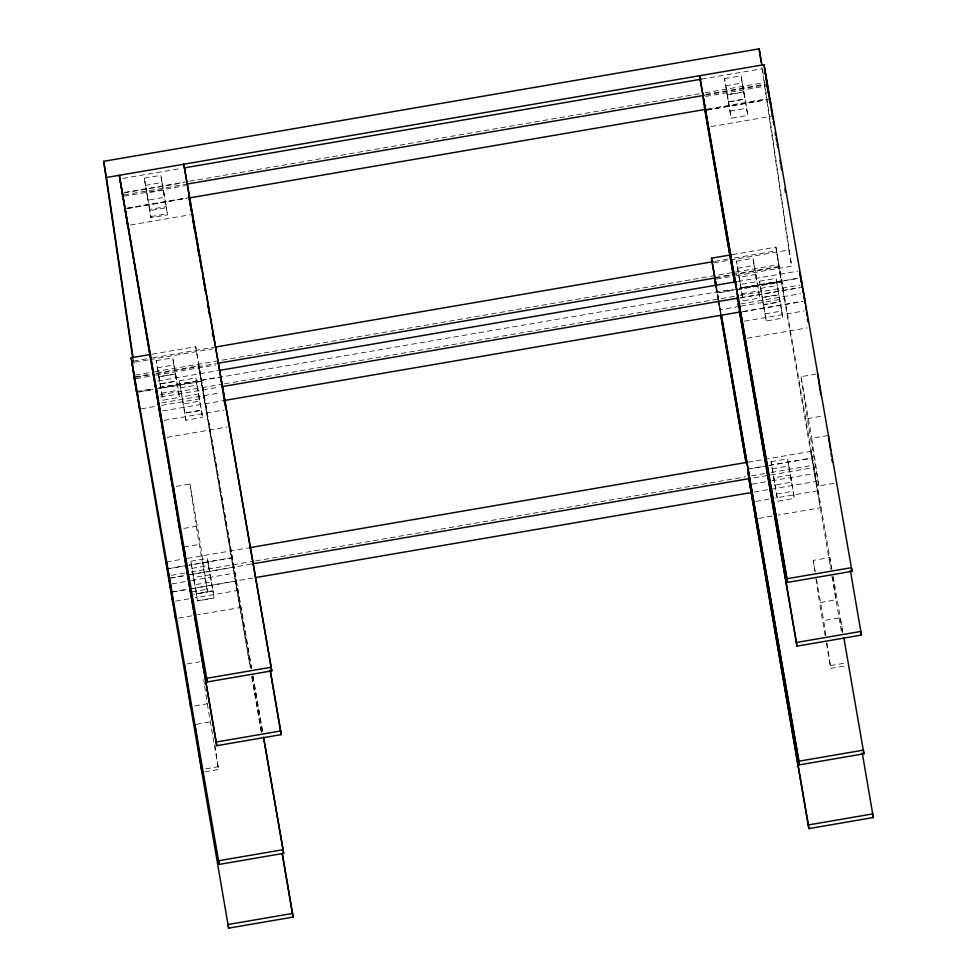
<?xml version="1.0" encoding="UTF-8"?>
<svg xmlns="http://www.w3.org/2000/svg" width="977" height="977" viewBox="0 0 977 977"><rect width="100%" height="100%" fill="white"/><g stroke="black" fill="none" stroke-linecap="round" stroke-linejoin="round"><path stroke-width="0.73" stroke-dasharray="4.88 3.66" d="M122.846 178.425L181.466 168.374M701.596 79.125L761.559 68.842M144.291 178.205L160.875 175.359L166.469 207.747L149.884 210.58L144.291 178.205L150.946 217.737L167.519 214.891L166.261 206.599L149.689 209.432L150.946 217.737M724.531 78.648L741.116 75.815L746.721 108.239L747.771 115.384L731.199 118.229L724.531 78.648L731.199 118.229M145.353 185.361L161.926 182.516L160.875 175.359M725.593 85.805L742.166 82.96L741.116 75.815M124.897 192.322L188.024 181.49M189.526 181.233L703.501 93.059M705.003 92.803L765.113 82.483M123.835 192.957L183.81 182.675M705.785 94.354L764.258 84.315M124.152 194.875L185.764 184.299M705.748 95.087L767.36 84.51M123.945 196.23L185.41 185.679M705.687 96.418L765.65 86.123M727.328 94.842L743.912 91.997M728.353 101.816L744.938 98.97M127.596 208.028L187.572 197.733M126.534 208.48L186.509 198.197M127.706 208.516L186.314 198.453M707.8 108.984L766.408 98.933M706.542 109.925L768.02 99.385M706.982 110.12L768.447 99.581M730.137 111.085L746.721 108.239M150.739 216.589L167.323 213.743M130.503 224.966L190.478 214.684M710.951 126.619L770.926 116.324M152.204 354.162L195.681 346.701L251.553 668.012M732.445 254.606L775.921 247.144L831.842 569.298M133.251 361.148L151.288 358.046M152.742 357.802L214.403 347.226M714.846 261.36L728.488 259.015M734.386 258.013L776.459 250.784L779.255 266.977L735.681 274.452M134.875 362.186L148.406 359.866M149.908 359.609L213.047 348.777M713.686 262.874L728.72 260.297M730.222 260.041L788.854 249.978L761.804 66.863M156.198 360.672L172.77 357.826L178.376 390.25L179.426 397.407L162.829 400.24L156.198 360.672L162.854 400.252M736.438 261.115L753.011 258.27L758.653 290.877L759.703 298.034L743.118 300.879L736.438 261.115L743.118 300.879M157.248 367.816L173.833 364.971L172.77 357.826M737.488 268.26L754.073 265.426L753.011 258.27M135.302 375.046L153.34 371.956M154.793 371.7L778.51 264.694L781.307 280.875L739.235 288.093M134.435 376.878L150.934 374.057M156.931 373.019L198.905 365.825L201.177 381.14L159.19 388.345M714.712 277.505L731.211 274.684M732.701 274.427L779.182 266.452L781.453 281.767L739.467 288.972M136.047 377.33L154.085 374.24M155.587 373.983L215.697 363.664M716.141 277.81L734.179 274.708M136.169 378.636L154.207 375.534M155.709 375.278L215.844 364.958M716.483 279.068L734.521 275.978M736.023 275.709L791.651 266.171L763.941 78.551M158.97 376.866L175.555 374.02M157.834 380.969L217.956 370.662M737.928 281.449L798.038 271.13M160.008 383.827L176.593 380.981M179.28 380.761L195.852 377.916L201.445 410.291L184.873 413.137L179.28 380.761L185.923 420.281L202.483 417.313M759.52 281.205L776.104 278.36L778.901 294.553L782.797 318.16L766.212 321.006L759.52 281.205L763.379 304.543L779.951 301.698L776.104 278.36M159.19 387.454L219.166 377.171M136.597 391.496L153.133 388.651M159.141 387.625L733.226 289.131M139.699 391.692L153.194 389.371M737.965 289.229L716.971 292.831L716.153 287.262M137.134 392.4L153.633 389.567M155.123 389.31L201.604 381.335L204.083 398.091L160.607 405.54M180.33 387.906L196.914 385.06L195.852 377.916M760.582 288.349L777.155 285.504M161.779 393.096L178.364 390.202M742.068 293.723L758.653 290.877M159.886 394.879L223.012 384.046M224.515 383.79L738.478 295.604M739.98 295.347L800.102 285.028M160.607 397.041L219.239 387.112M740.725 297.631L802.349 287.067M739.418 298.144L799.394 287.861M762.316 297.399L778.901 294.553M161.864 402.842L220.35 392.815M740.676 303.957L800.651 293.662M141.115 408.887L159.104 405.797M739.381 306.436L719.89 309.77L718.437 300M740.871 306.167L784.36 298.718L781.881 281.962L717.411 293.027L718.242 298.608M763.416 304.824L780 301.978M162.658 410.938L222.805 400.753M742.776 311.541L802.899 301.221M742.972 311.785L802.947 301.502M765.162 313.861L781.734 311.016L778.938 294.822L762.365 297.667L766.212 321.006M164.051 420.342L224.026 410.047M744.364 321.189L804.34 310.906M166.969 437.33L226.945 427.047M747.271 338.189L807.246 327.893M834.053 483.31L818.848 485.911L807.307 418.632L801.103 376.67L816.296 374.057M176.153 486.387L189.965 484.018L200.432 544.213L207.49 592.001L193.678 594.37M807.307 418.632L822.5 416.031M183.774 528.41L196.206 526.285L189.965 484.018M818.848 485.911L811.814 438.282L827.018 435.681M183.859 547.059L200.432 544.213M166.395 561.958L181.417 559.381M187.425 558.356L247.547 548.036M747.991 462.182L763.013 459.605M764.515 459.337L811.105 451.35L813.902 467.543L752.29 478.107M190.833 561.225L207.417 558.392L213.035 590.938L196.45 593.784L190.833 561.225L197.513 600.928L214.085 598.095L213.01 590.767L196.426 593.613L197.513 600.928M771.073 461.681L787.657 458.836L793.251 491.211L794.301 498.355L777.729 501.201L771.073 461.681L777.729 501.201M767.507 465.675L749.518 468.765L767.519 465.736M769.009 465.418L812.485 457.957L817.346 490.833L775.359 498.038M769.009 465.479L812.498 458.018M232.282 557.745L188.793 565.207L232.27 557.696L237.13 590.572L195.144 597.777M191.895 568.382L208.467 565.536L207.417 558.392M772.135 468.826L788.708 465.98L787.657 458.836M171.451 575.343L184.971 573.023M190.991 571.997L254.105 561.164M255.608 560.908L745.536 476.849M751.545 475.823L765.064 473.503M771.085 472.465L813.157 465.247L811.105 451.35M169.192 578.152L185.715 575.319M187.218 575.062L250.344 564.23M170.706 578.066L188.708 574.989M190.197 574.732L233.686 567.271M752.192 484.152L770.181 481.063M771.683 480.806L815.16 473.344L820.265 507.832L778.278 515.038M171.976 583.88L189.965 580.79M191.468 580.533L234.944 573.072L240.037 607.56L198.062 614.765M171.244 592.05L187.767 589.216M189.269 588.96L253.898 577.871M754.342 492.005L815.954 481.441L813.157 465.247M172.77 591.977L190.759 588.887M192.261 588.63L235.738 581.168M191.883 591.842L207.087 589.241M776.666 494.057L793.251 491.211M755.868 501.384L769.363 499.076M175.652 601.111L189.147 598.803M197.488 600.757L214.061 597.912M758.787 518.384L776.776 515.294M178.571 618.111L196.56 615.021M187.205 663.896L199.638 661.759M814.794 570.959L813.23 560.395L829.803 557.549L831.586 569.628M194.826 705.919L207.258 703.782L204.584 685.671M825.113 635.514L819.471 602.662L836.043 599.817L832.709 577.175M196.279 724.323L210.104 721.954M825.907 635.6L823.696 620.59L840.269 617.745L842.492 632.754M205.695 768.875L218.127 766.737M204.73 771.879L218.543 769.51L214.806 744.23M830.34 665.618L846.925 662.772M826.395 642.988L830.755 668.378L847.328 665.532M801.103 376.67L811.814 438.282M833.1 575.966L843.017 633.023M813.23 560.395L815.27 572.143M816.552 579.483L823.696 620.59M716.41 286.737L718.498 298.742M718.767 300.244L720.855 312.261M716.434 287.372L720.867 312.896M252.86 675.522L262.52 731.077M251.565 668.659L195.681 346.701M252.872 676.157L262.532 731.712M788.854 249.978L791.651 266.171M742.166 82.96L747.771 115.384M754.073 265.426L759.703 298.034M788.708 465.98L794.301 498.355M161.926 182.516L167.519 214.891M196.914 385.06L202.508 417.435L201.433 410.169L184.848 413.002L185.923 420.281M173.833 364.971L179.426 397.407M208.467 565.536L214.085 598.095M778.51 264.694L830.816 569.298M831.867 575.942L841.649 632.962M715.848 286.249L720.489 313.263M715.872 286.896L717.936 298.901M718.193 300.403L720.513 313.91M250.307 667.352L198.27 364.238L250.332 667.999M251.858 676.353L261.384 731.883M251.883 677L261.409 732.518M196.206 526.285L207.49 592.001M207.258 703.782L218.543 769.51M762.61 69.538L763.721 77.049M775.921 247.144L779.06 268.333M781.734 311.016L782.797 318.16M827.018 643.098L830.755 668.378M815.905 578.506L819.471 602.662M203.692 679.638L204.364 684.169M133.287 359.121L134.179 365.129M163.428 190.173L146.855 193.019L147.906 200.163L164.49 197.317L163.428 190.173M743.876 91.814L727.303 94.659L728.39 101.987L744.962 99.153L743.876 91.814M175.53 373.837L158.958 376.682L160.033 384.01L176.605 381.164L175.53 373.837M755.807 274.464L739.235 277.309L740.285 284.454L756.87 281.608L755.807 274.464M797.977 278.286L739.504 288.313L797.989 278.335M198.636 393.975L182.052 396.821L183.114 403.965L199.687 401.12L198.636 393.975M187.291 565.402L169.302 568.492L187.303 565.463M790.454 475.017L773.869 477.863L774.932 485.019L791.504 482.174L790.454 475.017M210.238 574.757L193.654 577.602L194.716 584.747L211.288 581.901L210.238 574.757"/><path stroke-width="1.47" d="M132.701 357.948L103.66 161.315L759.141 48.85L761.938 65.044M133.067 357.619L106.456 177.496L764.026 64.677L852.017 571.313L787.547 582.377L699.556 75.742L787.547 582.377M184.47 167.849L701.449 79.149M187.266 184.042L704.234 95.343M189.318 197.94L706.298 109.241M134.338 378.954L131.211 357.765L150.702 354.419M716.19 285.968L711.451 258.209L730.943 254.863M215.905 346.969L713.344 261.616M217.199 363.407L716.141 277.81M219.459 370.405L736.426 281.706M222.255 386.587L737.72 298.156M224.307 400.497L739.772 312.054M249.05 547.779L746.489 462.439M251.846 563.973L749.274 478.62M255.4 577.615L751.337 492.53M271.24 667.23L206.77 678.294L207.307 681.934L271.777 670.869L183.786 164.234L271.777 670.869M787.01 578.738L851.48 567.674L852.017 571.313M280.655 730.979L281.193 734.631L216.723 745.683L216.186 742.044L280.655 730.979L270.348 670.955M796.963 646.139L796.426 642.487L860.896 631.423L861.445 635.074L796.963 646.139L739.259 310.014M283.135 849.685L218.665 860.749L219.202 864.401L283.684 853.336L263.558 737.085M799.455 764.844L798.917 761.193L863.387 750.141L863.924 753.78L799.455 764.844L721.124 314.399M292.563 913.446L228.081 924.511L228.63 928.15L293.1 917.085L282.255 853.422M808.871 828.594L808.333 824.954L872.803 813.89L873.34 817.529L808.871 828.594L749.872 484.971M843.798 637.529L863.924 753.78M711.451 258.209L716.153 285.235M721.368 315.266L798.917 761.193M263.57 737.72L283.684 853.336M207.307 681.934L119.304 175.298L216.723 745.683M131.211 357.765L219.202 864.401M764.564 68.329L767.36 84.51M802.349 287.067L799.797 272.351L801.189 281.999M769.155 96.943L766.615 82.227L767.922 90.373M119.853 178.938L122.638 195.131M157.627 397.676L154.83 381.494L159.678 411.573M103.66 161.315L106.456 177.496M131.748 361.405L134.545 377.598M169.192 578.152L166.395 561.958L171.244 592.05M136.597 391.496L133.8 375.302L228.63 928.15M768.423 92.73L768.96 96.369M769.449 98.726L770.975 107.592M771.256 109.241L771.94 113.247M772.282 115.237L772.819 118.876M773.32 121.246L773.857 124.885M775.14 132.383L775.653 135.388M776.153 137.745L776.691 141.396M777.179 143.753L777.716 147.393M780.012 160.252L780.55 163.904M781.038 166.261L781.576 169.9M784.91 188.769L785.447 192.408M850.369 570.544L861.445 635.074M862.264 753.011L873.34 817.529M703.428 100.79L703.953 103.794M704.466 106.798L734.606 282.353M737.183 297.362L737.696 300.366M738.209 303.358L738.978 307.865M739.504 310.869L796.426 642.487M704.49 107.433L734.631 283M737.208 298.009L737.72 301.001M738.233 304.006L738.746 307.01M720.745 314.765L746.245 463.318M749.078 479.829L749.591 482.821M750.104 485.825L808.333 824.954M715.103 282.39L715.616 285.394M720.77 315.412L746.013 462.463M747.82 472.966L748.333 475.97M748.846 478.962L749.359 481.966M188.952 196.78L191.529 211.789M192.042 214.793L192.554 217.798M193.067 220.79L195.388 234.297M195.901 237.301L196.414 240.305M196.939 243.297L197.452 246.302M197.965 249.306L199.247 256.804M199.772 259.809L200.285 262.813M200.798 265.805L201.311 268.809M202.605 276.32L203.118 279.312M203.631 282.316L204.144 285.321M204.657 288.313L205.182 291.317M207.503 304.824L208.016 307.828M208.528 310.833L209.041 313.825M212.388 333.34L212.901 336.332M188.976 197.427L189.489 200.432M190.002 203.436L190.515 206.428M192.835 219.935L193.348 222.939M193.861 225.943L194.386 228.936M197.733 248.451L198.246 251.443M270.116 670.1L281.193 734.631M282.28 854.069L293.1 917.085M216.186 742.044L122.333 193.226M828.398 435.449L830.597 450.324M831.036 453.304L831.476 456.283M831.916 459.251L832.355 462.231M817.688 373.825L820.778 394.806M803.656 293.149L805.207 303.652M805.646 306.644L806.086 309.648M806.538 312.64L806.978 315.644M807.417 318.636L807.857 321.641M800.981 277.761L802.386 287.348M802.544 288.459L803.216 292.905M803.57 295.408L804.034 298.461M769.949 99.324L770.987 106.298M771.39 109.094L772.428 116.068M767.25 83.802L769.522 99.129M764.026 64.677L766.969 84.657M759.141 48.85L761.144 62.357M739.186 304.213L744.279 338.701M736.499 288.826L741.36 321.702M705.479 110.389L707.959 127.132M702.781 94.867L705.04 110.181M750.69 484.409L755.783 518.897M748.016 469.021L752.876 501.897M714.712 277.505L715.946 285.87M223.342 392.29L225.785 408.789M220.668 376.914L222.084 386.489M222.292 387.881L222.695 390.666M223.318 394.83L223.721 397.615M224.136 400.387L224.527 403.074M189.501 197.672L191.565 211.63M183.859 547.059L190.918 594.846M173.393 486.864L179.634 529.119M158.872 403.354L163.965 437.843M156.198 387.979L161.046 420.855M125.032 208.736L127.511 225.492M194.899 724.555L201.958 772.355M184.433 664.372L190.686 706.627M170.474 584.136L175.567 618.624M167.8 568.748L172.66 601.624M137.134 392.4L139.613 409.143M134.435 376.878L136.707 392.204"/></g></svg>
